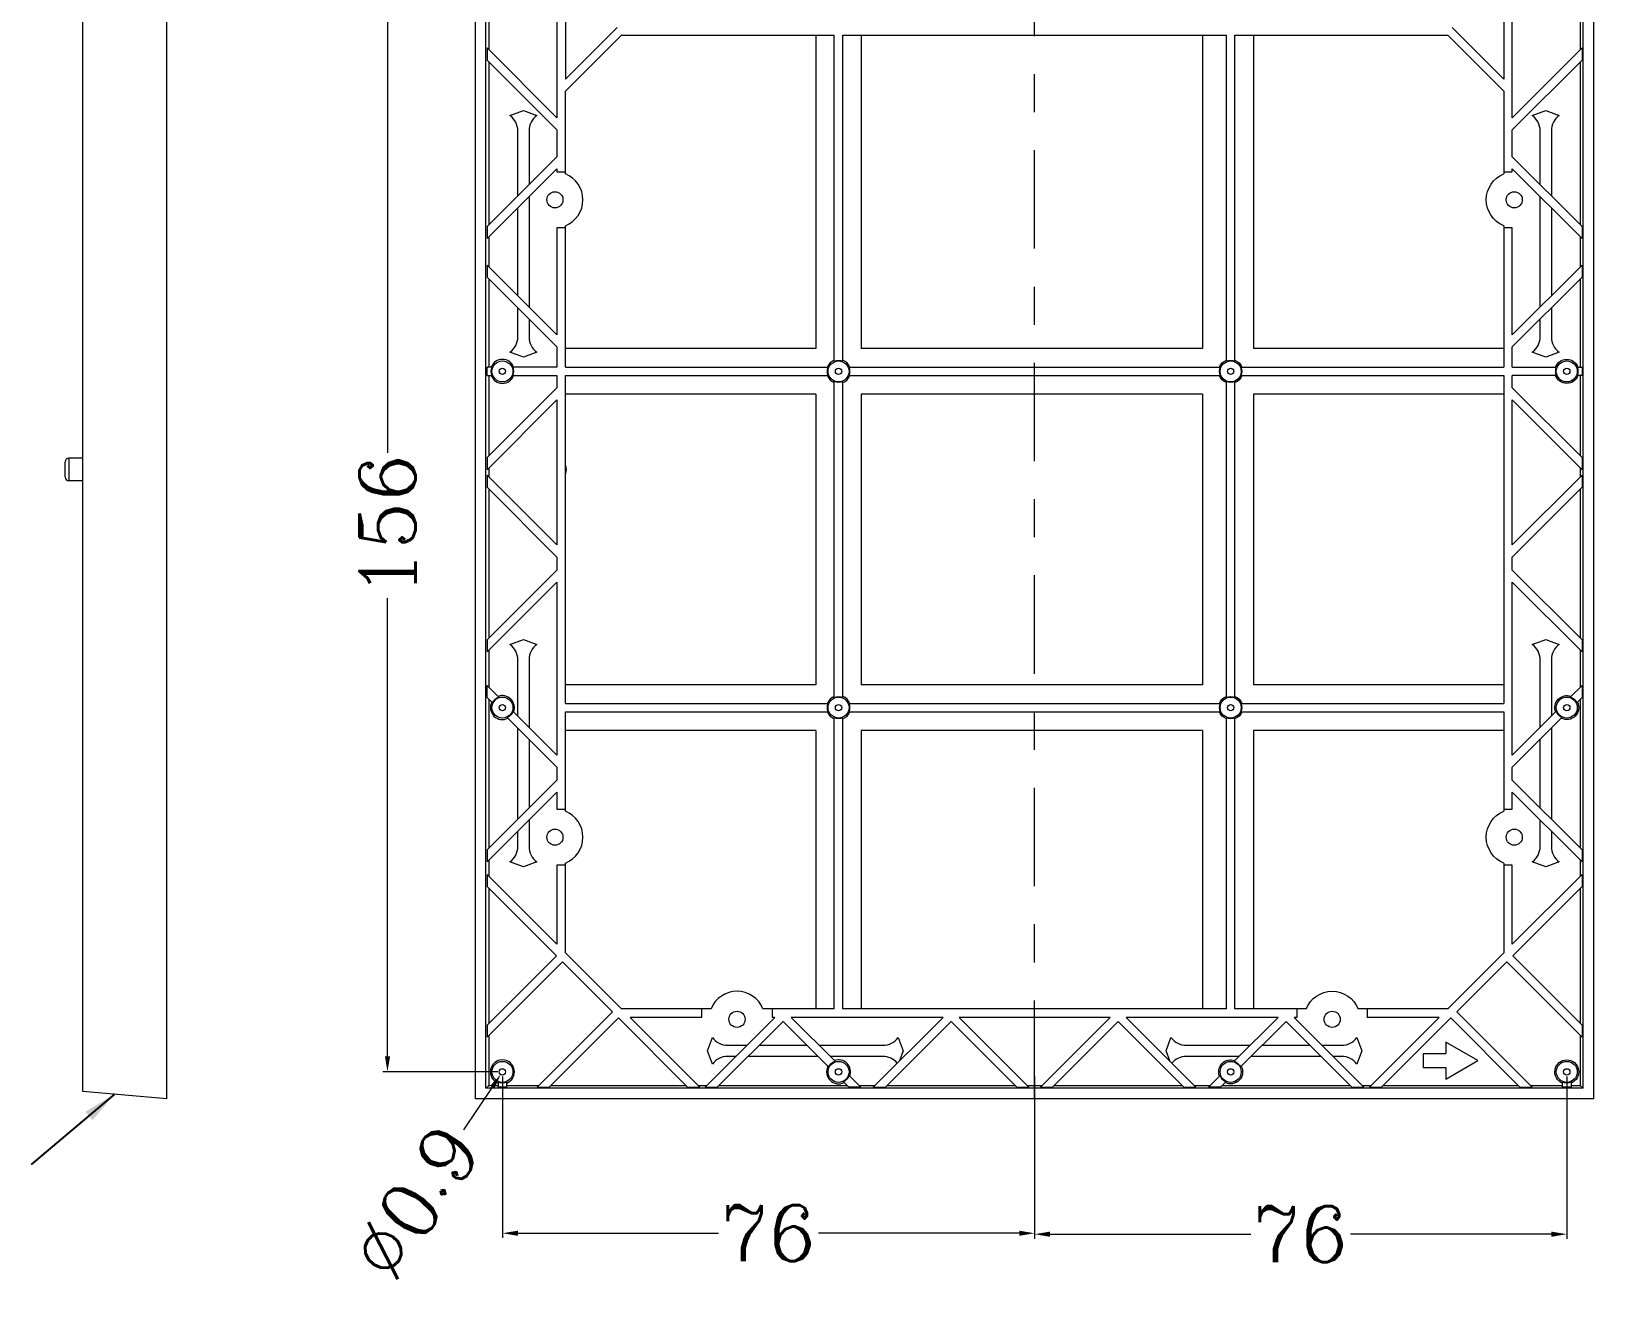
# Model space of a CAD drawing. Extents: x 4116 to 5931, y -3683 to -1260.
# Drawn here: x 4543.7 to 4766.9, y -1621.5 to -1441.7 of the extents above; entities that cross this region are included whole.
import ezdxf

# ---------------------------------------------------------------- set-up
doc = ezdxf.new("R2010")
doc.units = 0
doc.header["$MEASUREMENT"] = 0
doc.linetypes.add('CENTER', pattern=[47.5, 22, -8.5, 8.5, -8.5])
doc.layers.get('0').update_dxf_attribs({"true_color": 0xffffff})
doc.layers.get('Defpoints').update_dxf_attribs({"true_color": 0xffffff})
doc.layers.add('61', color=7, linetype='Continuous', true_color=0xffffff)
doc.layers.add('dim', color=7, linetype='Continuous', lineweight=9, true_color=0x33cc00)
doc.styles.add('ROMANC', font='romanc.shx', dxfattribs={"bigfont": 'gbcbig.shx'})
doc.dimstyles.new('6', dxfattribs={"dimtxt": 8, "dimasz": 2.2, "dimexe": 0.66, "dimexo": 0.66, "dimgap": 0.66, "dimtad": 0, "dimdsep": 46, "dimtxsty": 'ROMANC', "dimcen": 0, "dimclrd": 256, "dimclrt": 42, "dimazin": 2, "dimtfac": 1, "dimtdec": 4, "dimtofl": 0, "dimtmove": 0, "dimatfit": 3, "dimfxl": 1, "dimtolj": 1, "dimtzin": 0, "dimlwd": 5, "dimlwe": 5, "dimarcsym": 0})
doc.dimstyles.get("Standard").update_dxf_attribs({"dimtxt": 0.18, "dimasz": 0.18, "dimexe": 0.18, "dimexo": 0.0625, "dimgap": 0.09, "dimtad": 0, "dimtih": 1, "dimtoh": 1, "dimdec": 4, "dimzin": 0, "dimdsep": 46, "dimtxsty": 'Standard', "dimcen": 0.09, "dimadec": 0, "dimazin": 0, "dimtfac": 1, "dimtdec": 4, "dimtofl": 0, "dimtmove": 0, "dimatfit": 3, "dimfxl": 1, "dimtolj": 1, "dimtzin": 0, "dimarcsym": 0})

# ---------------------------------------------------------------- blocks, each defined once
blk = doc.blocks.new('*D39')
at = {"lineweight": 5}
blk.add_line((4609.55, -1592.45), (4605.48, -1598.54), dxfattribs=at)
blk.add_solid([(4609.85, -1592.65), (4609.24, -1592.24), (4610.77, -1590.62)])
at = {"layer": 'Defpoints', "color": 0}
for p in [(4610.77, -1590.62), (4611.27, -1589.87)]:
    blk.add_point(p, dxfattribs=at)
at = {"color": 42, "lineweight": 18, "insert": (4598.56, -1608.91), "char_height": 8, "attachment_point": 5, "rotation": 56.2729, "style": 'ROMANC'}
blk.add_mtext('\\A1;%%c0.9', dxfattribs=at)
blk = doc.blocks.new('*D45')
at = {"color": 131, "lineweight": 5}
for p, q in [((4611.02, -1590.9), (4611.02, -1613.94)), ((4687.02, -1590.9), (4687.02, -1613.94))]:
    blk.add_line(p, q, dxfattribs=at)
at = {"lineweight": 5}
for p, q in [((4613.22, -1613.28), (4641.88, -1613.28)), ((4684.82, -1613.28), (4656.15, -1613.28))]:
    blk.add_line(p, q, dxfattribs=at)
for points in [[(4613.22, -1612.92), (4613.22, -1613.65), (4611.02, -1613.28)], [(4684.82, -1613.65), (4684.82, -1612.92), (4687.02, -1613.28)]]:
    blk.add_solid(points)
at = {"layer": 'Defpoints', "color": 0}
for p in [(4611.02, -1590.24), (4687.02, -1590.24), (4687.02, -1613.28)]:
    blk.add_point(p, dxfattribs=at)
at = {"color": 42, "lineweight": 18, "insert": (4649.02, -1613.28), "char_height": 8, "attachment_point": 5, "style": 'ROMANC'}
blk.add_mtext('\\A1;76', dxfattribs=at)
blk = doc.blocks.new('*D46')
at = {"color": 131, "lineweight": 5}
for p, q in [((4687.02, -1590.9), (4687.02, -1614.08)), ((4763.02, -1590.9), (4763.02, -1614.08))]:
    blk.add_line(p, q, dxfattribs=at)
at = {"lineweight": 5}
for p, q in [((4689.22, -1613.42), (4717.88, -1613.42)), ((4760.82, -1613.42), (4732.15, -1613.42))]:
    blk.add_line(p, q, dxfattribs=at)
for points in [[(4689.22, -1613.05), (4689.22, -1613.79), (4687.02, -1613.42)], [(4760.82, -1613.79), (4760.82, -1613.05), (4763.02, -1613.42)]]:
    blk.add_solid(points)
at = {"layer": 'Defpoints', "color": 0}
for p in [(4687.02, -1590.24), (4763.02, -1590.24), (4763.02, -1613.42)]:
    blk.add_point(p, dxfattribs=at)
at = {"color": 42, "lineweight": 18, "insert": (4725.02, -1613.42), "char_height": 8, "attachment_point": 5, "style": 'ROMANC'}
blk.add_mtext('\\A1;76', dxfattribs=at)
blk = doc.blocks.new('*D47')
at = {"color": 131, "lineweight": 5}
for p, q in [((4612.62, -1434.24), (4593.94, -1434.24)), ((4610.36, -1590.24), (4593.94, -1590.24))]:
    blk.add_line(p, q, dxfattribs=at)
at = {"lineweight": 5}
for p, q in [((4594.6, -1436.44), (4594.6, -1501.87)), ((4594.6, -1588.04), (4594.6, -1522.62))]:
    blk.add_line(p, q, dxfattribs=at)
for points in [[(4594.97, -1436.44), (4594.24, -1436.44), (4594.6, -1434.24)], [(4594.24, -1588.04), (4594.97, -1588.04), (4594.6, -1590.24)]]:
    blk.add_solid(points)
at = {"layer": 'Defpoints', "color": 0}
for p in [(4613.28, -1434.24), (4594.6, -1590.24), (4611.02, -1590.24)]:
    blk.add_point(p, dxfattribs=at)
at = {"color": 42, "lineweight": 18, "insert": (4594.6, -1512.24), "char_height": 8, "attachment_point": 5, "rotation": 90, "style": 'ROMANC'}
blk.add_mtext('\\A1;156', dxfattribs=at)

msp = doc.modelspace()

# ---------------------------------------------------------------- linework, layer by layer
at = {"layer": '61', "color": 7, "linetype": 'Continuous', "lineweight": 13}
for p, q in [((4551.091, -1593.042), (4551.091, -1275.442)), ((4563.091, -1594.092), (4563.091, -1274.392)), ((4607.167, -1594.092), (4607.167, -1274.392)), ((4608.667, -1592.592), (4608.667, -1275.892)), ((4765.367, -1592.592), (4765.367, -1275.892)), ((4766.867, -1594.092), (4766.867, -1274.392)), ((4620.017, -1419.967), (4620.017, -1448.516)), ((4754.017, -1419.967), (4754.017, -1448.516)), ((4609.087, -1438.852), (4609.087, -1444.311)), ((4618.797, -1438.852), (4618.797, -1454.022)), ((4755.237, -1454.022), (4755.237, -1438.852)), ((4764.948, -1438.852), (4764.948, -1444.311)), ((4627.407, -1441.126), (4620.017, -1448.516)), ((4754.017, -1448.516), (4746.627, -1441.126)), ((4620.017, -1450.242), (4628.017, -1442.242)), ((4628.017, -1442.242), (4658.407, -1442.242)), ((4655.767, -1442.242), (4655.767, -1486.992)), ((4658.407, -1488.776), (4658.407, -1442.242)), ((4659.627, -1442.242), (4714.407, -1442.242)), ((4659.627, -1488.776), (4659.627, -1442.242)), ((4662.267, -1442.242), (4662.267, -1486.992)), ((4711.017, -1442.242), (4711.017, -1486.992)), ((4714.407, -1488.776), (4714.407, -1442.242)), ((4715.627, -1442.242), (4746.017, -1442.242)), ((4715.627, -1488.776), (4715.627, -1442.242)), ((4718.267, -1442.242), (4718.267, -1486.992)), ((4746.017, -1442.242), (4754.017, -1450.242)), ((4618.797, -1454.022), (4608.842, -1444.067)), ((4608.842, -1444.067), (4608.842, -1445.792)), ((4608.842, -1445.792), (4618.797, -1455.747)), ((4755.237, -1454.022), (4765.193, -1444.067)), ((4765.193, -1445.792), (4755.237, -1455.747)), ((4765.193, -1444.067), (4765.193, -1445.792)), ((4609.087, -1446.037), (4609.087, -1469.31)), ((4764.948, -1446.037), (4764.948, -1469.31)), ((4620.017, -1461.742), (4620.017, -1450.242)), ((4754.017, -1450.242), (4754.017, -1461.742)), ((4612.094, -1453.719), (4614.017, -1453.019)), ((4614.017, -1453.019), (4615.94, -1453.719)), ((4758.094, -1453.719), (4760.017, -1453.019)), ((4760.017, -1453.019), (4761.94, -1453.719)), ((4613.217, -1465.179), (4613.217, -1455.91)), ((4614.817, -1455.91), (4614.817, -1463.579)), ((4618.797, -1455.747), (4618.797, -1459.599)), ((4755.237, -1459.599), (4755.237, -1455.747)), ((4759.217, -1463.579), (4759.217, -1455.91)), ((4760.817, -1455.91), (4760.817, -1465.179)), ((4618.797, -1459.599), (4608.842, -1469.554)), ((4608.842, -1471.28), (4618.797, -1461.324)), ((4618.797, -1461.324), (4618.797, -1461.742)), ((4755.237, -1459.599), (4765.193, -1469.554)), ((4755.237, -1461.742), (4755.237, -1461.324)), ((4765.193, -1471.28), (4755.237, -1461.324)), ((4618.797, -1461.742), (4620.017, -1461.742)), ((4620.017, -1462.034), (4620.017, -1461.742)), ((4754.017, -1461.742), (4754.017, -1462.034)), ((4754.017, -1461.742), (4755.237, -1461.742)), ((4614.817, -1465.304), (4614.817, -1481.042)), ((4759.217, -1481.042), (4759.217, -1465.304)), ((4613.217, -1479.442), (4613.217, -1466.904)), ((4760.817, -1466.904), (4760.817, -1479.442)), ((4608.842, -1469.554), (4608.842, -1471.28)), ((4618.797, -1469.742), (4618.797, -1485.022)), ((4620.017, -1469.742), (4618.797, -1469.742)), ((4620.017, -1469.742), (4620.017, -1469.45)), ((4620.017, -1489.632), (4620.017, -1469.742)), ((4754.017, -1469.45), (4754.017, -1469.742)), ((4754.017, -1469.742), (4754.017, -1489.632)), ((4755.237, -1469.742), (4754.017, -1469.742)), ((4755.237, -1485.022), (4755.237, -1469.742)), ((4765.193, -1469.554), (4765.193, -1471.28)), ((4609.087, -1471.035), (4609.087, -1475.311)), ((4764.948, -1471.035), (4764.948, -1475.311)), ((4608.842, -1475.067), (4608.842, -1476.792)), ((4618.797, -1485.022), (4608.842, -1475.067)), ((4608.842, -1476.792), (4618.797, -1486.747)), ((4609.087, -1477.037), (4609.087, -1489.632)), ((4755.237, -1485.022), (4765.193, -1475.067)), ((4765.193, -1476.792), (4755.237, -1486.747)), ((4764.948, -1477.037), (4764.948, -1489.632)), ((4765.193, -1475.067), (4765.193, -1476.792)), ((4613.217, -1485.323), (4613.217, -1481.167)), ((4760.817, -1481.167), (4760.817, -1485.323)), ((4614.817, -1482.767), (4614.817, -1485.323)), ((4759.217, -1485.323), (4759.217, -1482.767)), ((4614.017, -1488.215), (4612.094, -1487.515)), ((4615.94, -1487.515), (4614.017, -1488.215)), ((4618.797, -1486.747), (4618.797, -1489.632)), ((4655.767, -1486.992), (4620.017, -1486.992)), ((4711.017, -1486.992), (4662.267, -1486.992)), ((4754.017, -1486.992), (4718.267, -1486.992)), ((4755.237, -1489.632), (4755.237, -1486.747)), ((4760.017, -1488.215), (4758.094, -1487.515)), ((4761.94, -1487.515), (4760.017, -1488.215)), ((4608.842, -1490.852), (4608.842, -1489.632)), ((4609.552, -1489.632), (4608.842, -1489.632)), ((4618.797, -1489.632), (4612.483, -1489.632)), ((4620.017, -1489.632), (4657.552, -1489.632)), ((4660.483, -1489.632), (4713.552, -1489.632)), ((4716.483, -1489.632), (4754.017, -1489.632)), ((4755.237, -1489.632), (4761.552, -1489.632)), ((4764.483, -1489.632), (4765.193, -1489.632)), ((4765.193, -1489.632), (4765.193, -1490.852)), ((4608.842, -1490.852), (4609.552, -1490.852)), ((4618.797, -1492.599), (4608.842, -1502.554)), ((4609.087, -1490.852), (4609.087, -1502.31)), ((4612.483, -1490.852), (4618.797, -1490.852)), ((4618.797, -1490.852), (4618.797, -1492.599)), ((4620.017, -1490.852), (4657.552, -1490.852)), ((4620.017, -1537.632), (4620.017, -1490.852)), ((4658.407, -1536.776), (4658.407, -1491.707)), ((4659.627, -1536.776), (4659.627, -1491.707)), ((4660.483, -1490.852), (4713.552, -1490.852)), ((4714.407, -1536.776), (4714.407, -1491.707)), ((4715.627, -1536.776), (4715.627, -1491.707)), ((4716.483, -1490.852), (4754.017, -1490.852)), ((4754.017, -1490.852), (4754.017, -1537.632)), ((4755.237, -1492.599), (4755.237, -1490.852)), ((4761.552, -1490.852), (4755.237, -1490.852)), ((4755.237, -1492.599), (4765.193, -1502.554)), ((4765.193, -1490.852), (4764.483, -1490.852)), ((4764.948, -1490.852), (4764.948, -1502.31)), ((4608.842, -1504.28), (4618.797, -1494.324)), ((4618.797, -1494.324), (4618.797, -1515.022)), ((4655.767, -1493.492), (4620.017, -1493.492)), ((4655.767, -1493.492), (4655.767, -1534.992)), ((4711.017, -1493.492), (4662.267, -1493.492)), ((4662.267, -1493.492), (4662.267, -1534.992)), ((4711.017, -1493.492), (4711.017, -1534.992)), ((4718.267, -1493.492), (4718.267, -1534.992)), ((4754.017, -1493.492), (4718.267, -1493.492)), ((4755.237, -1515.022), (4755.237, -1494.324)), ((4765.193, -1504.28), (4755.237, -1494.324)), ((4548.591, -1504.242), (4548.591, -1503.142)), ((4551.091, -1502.642), (4549.091, -1502.642)), ((4549.091, -1502.642), (4549.091, -1505.842)), ((4608.842, -1502.554), (4608.842, -1504.28)), ((4765.193, -1502.554), (4765.193, -1504.28)), ((4548.591, -1505.342), (4548.591, -1504.242)), ((4549.091, -1505.842), (4551.091, -1505.842)), ((4608.842, -1505.067), (4608.842, -1506.792)), ((4618.797, -1515.022), (4608.842, -1505.067)), ((4609.087, -1504.035), (4609.087, -1505.311)), ((4755.237, -1515.022), (4765.193, -1505.067)), ((4764.948, -1504.035), (4764.948, -1505.311)), ((4765.193, -1505.067), (4765.193, -1506.792)), ((4608.842, -1506.792), (4618.797, -1516.747)), ((4609.087, -1507.037), (4609.087, -1528.31)), ((4765.193, -1506.792), (4755.237, -1516.747)), ((4764.948, -1507.037), (4764.948, -1528.31)), ((4618.797, -1516.747), (4618.797, -1518.599)), ((4755.237, -1518.599), (4755.237, -1516.747)), ((4618.797, -1518.599), (4608.842, -1528.554)), ((4755.237, -1518.599), (4765.193, -1528.554)), ((4608.842, -1530.28), (4618.797, -1520.324)), ((4618.797, -1520.324), (4618.797, -1545.022)), ((4765.193, -1530.28), (4755.237, -1520.324)), ((4755.237, -1545.022), (4755.237, -1520.324)), ((4608.842, -1528.554), (4608.842, -1530.28)), ((4609.087, -1530.035), (4609.087, -1535.311)), ((4612.094, -1529.219), (4614.017, -1528.519)), ((4614.017, -1528.519), (4615.94, -1529.219)), ((4758.094, -1529.219), (4760.017, -1528.519)), ((4760.017, -1528.519), (4761.94, -1529.219)), ((4764.948, -1530.035), (4764.948, -1535.311)), ((4765.193, -1528.554), (4765.193, -1530.28)), ((4613.217, -1539.442), (4613.217, -1531.41)), ((4614.817, -1531.41), (4614.817, -1541.042)), ((4759.217, -1541.042), (4759.217, -1531.41)), ((4760.817, -1531.41), (4760.817, -1539.442)), ((4608.842, -1536.792), (4608.842, -1535.067)), ((4610.513, -1536.737), (4608.842, -1535.067)), ((4655.767, -1534.992), (4620.017, -1534.992)), ((4711.017, -1534.992), (4662.267, -1534.992)), ((4754.017, -1534.992), (4718.267, -1534.992)), ((4763.522, -1536.737), (4765.193, -1535.067)), ((4765.193, -1535.067), (4765.193, -1536.792)), ((4608.842, -1536.792), (4609.593, -1537.542)), ((4609.087, -1537.037), (4609.087, -1558.31)), ((4765.193, -1536.792), (4764.442, -1537.542)), ((4764.948, -1537.037), (4764.948, -1558.31)), ((4618.797, -1545.022), (4612.522, -1538.747)), ((4620.017, -1537.632), (4657.552, -1537.632)), ((4620.017, -1552.742), (4620.017, -1538.852)), ((4620.017, -1538.852), (4657.552, -1538.852)), ((4660.483, -1537.632), (4713.552, -1537.632)), ((4660.483, -1538.852), (4713.552, -1538.852)), ((4716.483, -1537.632), (4754.017, -1537.632)), ((4716.483, -1538.852), (4754.017, -1538.852)), ((4754.017, -1538.852), (4754.017, -1552.742)), ((4755.237, -1545.022), (4761.513, -1538.747)), ((4611.717, -1539.667), (4618.797, -1546.747)), ((4613.217, -1554.179), (4613.217, -1541.167)), ((4655.767, -1541.492), (4620.017, -1541.492)), ((4655.767, -1541.492), (4655.767, -1581.242)), ((4658.407, -1581.242), (4658.407, -1539.707)), ((4659.627, -1581.242), (4659.627, -1539.707)), ((4662.267, -1541.492), (4662.267, -1581.242)), ((4711.017, -1541.492), (4662.267, -1541.492)), ((4711.017, -1541.492), (4711.017, -1581.242)), ((4714.407, -1581.242), (4714.407, -1539.707)), ((4715.627, -1581.242), (4715.627, -1539.707)), ((4718.267, -1541.492), (4718.267, -1581.242)), ((4754.017, -1541.492), (4718.267, -1541.492)), ((4762.318, -1539.667), (4755.237, -1546.747)), ((4760.817, -1541.167), (4760.817, -1554.179)), ((4614.817, -1542.767), (4614.817, -1552.579)), ((4759.217, -1552.579), (4759.217, -1542.767)), ((4618.797, -1546.747), (4618.797, -1548.599)), ((4755.237, -1548.599), (4755.237, -1546.747)), ((4618.797, -1548.599), (4608.842, -1558.554)), ((4608.842, -1560.28), (4618.797, -1550.324)), ((4618.797, -1550.324), (4618.797, -1552.742)), ((4755.237, -1548.599), (4765.193, -1558.554)), ((4755.237, -1552.742), (4755.237, -1550.324)), ((4765.193, -1560.28), (4755.237, -1550.324)), ((4618.797, -1552.742), (4620.017, -1552.742)), ((4620.017, -1553.034), (4620.017, -1552.742)), ((4754.017, -1552.742), (4755.237, -1552.742)), ((4754.017, -1552.742), (4754.017, -1553.034)), ((4614.817, -1554.304), (4614.817, -1558.073)), ((4759.217, -1558.073), (4759.217, -1554.304)), ((4613.217, -1558.073), (4613.217, -1555.904)), ((4760.817, -1555.904), (4760.817, -1558.073)), ((4608.842, -1558.554), (4608.842, -1560.28)), ((4765.193, -1558.554), (4765.193, -1560.28)), ((4609.087, -1560.035), (4609.087, -1562.311)), ((4614.017, -1560.965), (4612.094, -1560.265)), ((4615.94, -1560.265), (4614.017, -1560.965)), ((4620.017, -1560.742), (4618.797, -1560.742)), ((4618.797, -1560.742), (4618.797, -1572.022)), ((4620.017, -1560.742), (4620.017, -1560.45)), ((4620.017, -1573.242), (4620.017, -1560.742)), ((4754.017, -1560.45), (4754.017, -1560.742)), ((4755.237, -1560.742), (4754.017, -1560.742)), ((4754.017, -1560.742), (4754.017, -1573.242)), ((4755.237, -1572.022), (4755.237, -1560.742)), ((4760.017, -1560.965), (4758.094, -1560.265)), ((4761.94, -1560.265), (4760.017, -1560.965)), ((4764.948, -1560.035), (4764.948, -1562.311)), ((4608.842, -1562.067), (4608.842, -1563.792)), ((4618.797, -1572.022), (4608.842, -1562.067)), ((4608.842, -1563.792), (4618.723, -1573.673)), ((4609.087, -1564.037), (4609.087, -1583.31)), ((4755.237, -1572.022), (4765.193, -1562.067)), ((4765.193, -1563.792), (4755.311, -1573.673)), ((4764.948, -1564.037), (4764.948, -1583.31)), ((4765.193, -1562.067), (4765.193, -1563.792)), ((4618.723, -1573.673), (4608.842, -1583.554)), ((4608.842, -1585.28), (4619.586, -1574.536)), ((4619.586, -1574.536), (4626.723, -1581.673)), ((4628.017, -1581.242), (4620.017, -1573.242)), ((4754.017, -1573.242), (4746.017, -1581.242)), ((4747.311, -1581.673), (4754.449, -1574.536)), ((4765.193, -1585.28), (4754.449, -1574.536)), ((4755.311, -1573.673), (4765.193, -1583.554)), ((4615.98, -1592.417), (4626.723, -1581.673)), ((4639.517, -1581.242), (4628.017, -1581.242)), ((4640.809, -1581.242), (4639.517, -1581.242)), ((4639.517, -1582.462), (4639.517, -1581.242)), ((4649.517, -1581.242), (4648.225, -1581.242)), ((4649.517, -1581.242), (4649.517, -1582.462)), ((4658.407, -1581.242), (4649.517, -1581.242)), ((4714.407, -1581.242), (4659.627, -1581.242)), ((4724.517, -1581.242), (4715.627, -1581.242)), ((4725.809, -1581.242), (4724.517, -1581.242)), ((4724.517, -1582.462), (4724.517, -1581.242)), ((4734.517, -1581.242), (4733.225, -1581.242)), ((4746.017, -1581.242), (4734.517, -1581.242)), ((4734.517, -1581.242), (4734.517, -1582.462)), ((4758.055, -1592.417), (4747.311, -1581.673)), ((4608.842, -1583.554), (4608.842, -1585.28)), ((4627.586, -1582.536), (4617.705, -1592.417)), ((4627.586, -1582.536), (4637.467, -1592.417)), ((4639.193, -1592.417), (4629.237, -1582.462)), ((4639.517, -1582.462), (4629.237, -1582.462)), ((4649.935, -1582.462), (4639.98, -1592.417)), ((4641.705, -1592.417), (4651.086, -1583.036)), ((4649.935, -1582.462), (4649.517, -1582.462)), ((4651.086, -1583.036), (4657.593, -1589.542)), ((4658.513, -1588.737), (4652.237, -1582.462)), ((4673.935, -1582.462), (4652.237, -1582.462)), ((4673.935, -1582.462), (4663.98, -1592.417)), ((4665.705, -1592.417), (4675.086, -1583.036)), ((4675.086, -1583.036), (4684.467, -1592.417)), ((4697.797, -1582.462), (4676.237, -1582.462)), ((4686.193, -1592.417), (4676.237, -1582.462)), ((4687.842, -1592.417), (4697.797, -1582.462)), ((4698.949, -1583.036), (4689.568, -1592.417)), ((4708.33, -1592.417), (4698.949, -1583.036)), ((4700.1, -1582.462), (4710.055, -1592.417)), ((4721.797, -1582.462), (4700.1, -1582.462)), ((4715.522, -1588.737), (4721.797, -1582.462)), ((4722.949, -1583.036), (4716.442, -1589.542)), ((4732.33, -1592.417), (4722.949, -1583.036)), ((4724.517, -1582.462), (4724.1, -1582.462)), ((4724.1, -1582.462), (4734.055, -1592.417)), ((4744.797, -1582.462), (4734.517, -1582.462)), ((4734.842, -1592.417), (4744.797, -1582.462)), ((4746.449, -1582.536), (4736.568, -1592.417)), ((4746.449, -1582.536), (4756.33, -1592.417)), ((4765.193, -1583.554), (4765.193, -1585.28)), ((4609.087, -1585.035), (4609.087, -1592.172)), ((4640.294, -1587.242), (4640.994, -1585.319)), ((4643.186, -1586.442), (4645.955, -1586.442)), ((4647.68, -1586.442), (4654.492, -1586.442)), ((4656.217, -1586.442), (4665.349, -1586.442)), ((4667.54, -1585.319), (4668.24, -1587.242)), ((4705.794, -1587.242), (4706.494, -1585.319)), ((4708.686, -1586.442), (4717.817, -1586.442)), ((4719.543, -1586.442), (4726.355, -1586.442)), ((4728.08, -1586.442), (4730.849, -1586.442)), ((4733.04, -1585.319), (4733.74, -1587.242)), ((4750.315, -1588.642), (4745.767, -1586.016)), ((4745.767, -1586.016), (4745.767, -1587.642)), ((4764.948, -1585.035), (4764.948, -1592.172)), ((4640.994, -1589.165), (4640.294, -1587.242)), ((4644.355, -1588.042), (4643.186, -1588.042)), ((4656.092, -1588.042), (4646.08, -1588.042)), ((4665.349, -1588.042), (4657.817, -1588.042)), ((4668.24, -1587.242), (4667.717, -1588.679)), ((4706.318, -1588.679), (4705.794, -1587.242)), ((4716.217, -1588.042), (4708.686, -1588.042)), ((4727.955, -1588.042), (4717.943, -1588.042)), ((4730.849, -1588.042), (4729.68, -1588.042)), ((4733.74, -1587.242), (4733.04, -1589.165)), ((4742.517, -1587.642), (4742.517, -1589.642)), ((4742.517, -1587.642), (4745.767, -1587.642)), ((4745.767, -1591.268), (4750.315, -1588.642)), ((4662.193, -1592.417), (4660.522, -1590.747)), ((4711.842, -1592.417), (4713.513, -1590.747)), ((4742.517, -1589.642), (4745.767, -1589.642)), ((4745.767, -1589.642), (4745.767, -1591.268)), ((4563.091, -1594.092), (4551.091, -1593.042)), ((4608.667, -1592.592), (4609.087, -1592.172)), ((4765.367, -1592.592), (4608.667, -1592.592)), ((4609.087, -1592.172), (4610.407, -1592.172)), ((4610.407, -1591.707), (4610.407, -1592.417)), ((4611.627, -1592.417), (4610.407, -1592.417)), ((4611.627, -1592.417), (4611.627, -1591.707)), ((4611.627, -1592.172), (4616.224, -1592.172)), ((4615.98, -1592.417), (4617.705, -1592.417)), ((4617.95, -1592.172), (4637.222, -1592.172)), ((4637.467, -1592.417), (4639.193, -1592.417)), ((4638.948, -1592.172), (4640.224, -1592.172)), ((4639.98, -1592.417), (4641.705, -1592.417)), ((4641.95, -1592.172), (4660.222, -1592.172)), ((4659.717, -1591.667), (4660.467, -1592.417)), ((4662.193, -1592.417), (4660.467, -1592.417)), ((4661.948, -1592.172), (4664.224, -1592.172)), ((4663.98, -1592.417), (4665.705, -1592.417)), ((4665.95, -1592.172), (4684.222, -1592.172)), ((4684.467, -1592.417), (4686.193, -1592.417)), ((4685.948, -1592.172), (4688.087, -1592.172)), ((4687.842, -1592.417), (4689.568, -1592.417)), ((4689.812, -1592.172), (4708.085, -1592.172)), ((4708.33, -1592.417), (4710.055, -1592.417)), ((4709.811, -1592.172), (4712.087, -1592.172)), ((4713.568, -1592.417), (4711.842, -1592.417)), ((4714.318, -1591.667), (4713.568, -1592.417)), ((4713.812, -1592.172), (4732.085, -1592.172)), ((4732.33, -1592.417), (4734.055, -1592.417)), ((4733.811, -1592.172), (4735.087, -1592.172)), ((4734.842, -1592.417), (4736.568, -1592.417)), ((4736.812, -1592.172), (4756.085, -1592.172)), ((4756.33, -1592.417), (4758.055, -1592.417)), ((4757.811, -1592.172), (4762.407, -1592.172)), ((4762.407, -1592.417), (4762.407, -1591.707)), ((4763.627, -1592.417), (4762.407, -1592.417)), ((4763.627, -1591.707), (4763.627, -1592.417)), ((4763.627, -1592.172), (4764.948, -1592.172)), ((4765.367, -1592.592), (4764.948, -1592.172)), ((4766.867, -1594.092), (4607.167, -1594.092))]:
    msp.add_line(p, q, dxfattribs=at)
at = {"layer": '61', "color": 1, "linetype": 'CENTER', "lineweight": 18, "ltscale": 0.6388}
msp.add_line((4687.017, -1594.092), (4687.017, -1274.392), dxfattribs=at)
at = {"layer": '61', "color": 7, "linetype": 'Continuous', "lineweight": 13}
for centre, radius in [((4618.517, -1465.742), 1.15), ((4755.517, -1465.742), 1.15), ((4611.017, -1490.242), 1.5), ((4659.017, -1490.242), 1.5), ((4715.017, -1490.242), 1.5), ((4763.017, -1490.242), 1.5), ((4611.017, -1538.242), 1.5), ((4659.017, -1538.242), 1.5), ((4715.017, -1538.242), 1.5), ((4763.017, -1538.242), 1.5), ((4618.517, -1556.742), 1.15), ((4755.517, -1556.742), 1.15), ((4644.517, -1582.742), 1.15), ((4729.517, -1582.742), 1.15), ((4611.017, -1590.242), 1.5), ((4659.017, -1590.242), 1.5), ((4715.017, -1590.242), 1.5), ((4763.017, -1590.242), 1.5)]:
    msp.add_circle(centre, radius, dxfattribs=at)
at = {"layer": '61', "color": 5, "linetype": 'Continuous', "lineweight": 13}
for centre in [(4611.017, -1490.242), (4659.017, -1490.242), (4715.017, -1490.242), (4763.017, -1490.242), (4611.017, -1538.242), (4659.017, -1538.242), (4715.017, -1538.242), (4763.017, -1538.242), (4611.017, -1590.242), (4659.017, -1590.242), (4715.017, -1590.242), (4763.017, -1590.242)]:
    msp.add_circle(centre, 0.45, dxfattribs=at)
at = {"layer": '61', "color": 7, "linetype": 'Continuous', "lineweight": 13}
for centre, radius, start, end in [((4610.517, -1455.91), 2.7, 0, 54.26096), ((4617.517, -1455.91), 2.7, 125.73904, 180), ((4756.517, -1455.91), 2.7, 0, 54.26096), ((4763.517, -1455.91), 2.7, 125.73904, 180), ((4618.517, -1465.742), 4, 292.02431, 67.97569), ((4610.517, -1485.323), 2.7, 305.73904, 0), ((4617.517, -1485.323), 2.7, 180, 234.26096), ((4756.517, -1485.323), 2.7, 305.73904, 0), ((4763.517, -1485.323), 2.7, 180, 234.26096), ((4611.017, -1490.242), 1.71, 20.9053, 159.0947), ((4659.017, -1490.242), 1.71, 110.9053, 159.0947), ((4659.017, -1490.242), 1.71, 20.9053, 69.0947), ((4611.017, -1490.242), 1.71, 200.9053, 339.0947), ((4659.017, -1490.242), 1.71, 200.9053, 249.0947), ((4659.017, -1490.242), 1.71, 290.9053, 339.0947), ((4549.091, -1503.142), 0.5, 90, 180), ((4549.091, -1505.342), 0.5, 180, 270), ((4610.517, -1531.41), 2.7, 0, 54.26096), ((4617.517, -1531.41), 2.7, 125.73904, 180), ((4756.517, -1531.41), 2.7, 0, 54.26096), ((4763.517, -1531.41), 2.7, 125.73904, 180), ((4611.017, -1538.242), 1.71, 339.43293, 110.56707), ((4659.017, -1538.242), 1.71, 110.9053, 159.0947), ((4659.017, -1538.242), 1.71, 20.9053, 69.0947), ((4611.017, -1538.242), 1.71, 152.45886, 297.54114), ((4659.017, -1538.242), 1.71, 200.9053, 249.0947), ((4659.017, -1538.242), 1.71, 290.9053, 339.0947), ((4618.517, -1556.742), 4, 292.02431, 67.97569), ((4610.517, -1558.073), 2.7, 305.73904, 0), ((4617.517, -1558.073), 2.7, 180, 234.26096), ((4756.517, -1558.073), 2.7, 305.73904, 0), ((4763.517, -1558.073), 2.7, 180, 234.26096), ((4644.517, -1582.742), 4, 22.02431, 157.97569), ((4643.186, -1583.742), 2.7, 215.73904, 270), ((4665.349, -1583.742), 2.7, 270, 324.26096), ((4708.686, -1583.742), 2.7, 215.73904, 270), ((4730.849, -1583.742), 2.7, 270, 324.26096), ((4611.017, -1590.242), 1.71, 290.9053, 249.0947), ((4643.186, -1590.742), 2.7, 90, 144.26096), ((4659.017, -1590.242), 1.71, 339.43293, 110.56707), ((4665.349, -1590.742), 2.7, 40.40663, 90), ((4708.686, -1590.742), 2.7, 90, 139.59337), ((4730.849, -1590.742), 2.7, 35.73904, 90), ((4659.017, -1590.242), 1.71, 152.45886, 297.54114)]:
    msp.add_arc(centre, radius, start, end, dxfattribs=at)
at = {"layer": '61', "color": 7, "linetype": 'Continuous', "lineweight": 13, "extrusion": (0, 0, -1)}
for centre, radius, start, end in [((-4755.517, -1465.742), 4, 292.02431, 67.97569), ((-4611.017, -1490.242), 1.587, 337.39971, 22.60029), ((-4611.017, -1490.242), 1.587, 157.39971, 202.60029), ((-4659.017, -1490.242), 1.587, 337.39971, 22.60029), ((-4659.017, -1490.242), 1.587, 67.39971, 112.60029), ((-4659.017, -1490.242), 1.587, 157.39971, 202.60029), ((-4715.017, -1490.242), 1.587, 337.39971, 22.60029), ((-4715.017, -1490.242), 1.71, 20.9053, 69.0947), ((-4715.017, -1490.242), 1.587, 67.39971, 112.60029), ((-4715.017, -1490.242), 1.71, 110.9053, 159.0947), ((-4715.017, -1490.242), 1.587, 157.39971, 202.60029), ((-4763.017, -1490.242), 1.587, 337.39971, 22.60029), ((-4763.017, -1490.242), 1.71, 20.9053, 159.0947), ((-4763.017, -1490.242), 1.587, 157.39971, 202.60029), ((-4659.017, -1490.242), 1.587, 247.39971, 292.60029), ((-4715.017, -1490.242), 1.71, 290.9053, 339.0947), ((-4715.017, -1490.242), 1.587, 247.39971, 292.60029), ((-4715.017, -1490.242), 1.71, 200.9053, 249.0947), ((-4763.017, -1490.242), 1.71, 200.9053, 339.0947), ((-4618.517, -1504.242), 1.6, 159.63587, 200.36413), ((-4611.017, -1538.242), 1.587, 26.14812, 71.45387), ((-4659.017, -1538.242), 1.587, 67.39971, 112.60029), ((-4715.017, -1538.242), 1.71, 20.9053, 69.0947), ((-4715.017, -1538.242), 1.587, 67.39971, 112.60029), ((-4715.017, -1538.242), 1.71, 110.9053, 159.0947), ((-4763.017, -1538.242), 1.71, 339.43293, 110.56707), ((-4763.017, -1538.242), 1.587, 108.54613, 153.85188), ((-4611.017, -1538.242), 1.587, 198.54613, 243.85188), ((-4659.017, -1538.242), 1.587, 337.39971, 22.60029), ((-4659.017, -1538.242), 1.587, 157.39971, 202.60029), ((-4715.017, -1538.242), 1.587, 337.39971, 22.60029), ((-4715.017, -1538.242), 1.71, 290.9053, 339.0947), ((-4715.017, -1538.242), 1.71, 200.9053, 249.0947), ((-4715.017, -1538.242), 1.587, 157.39971, 202.60029), ((-4763.017, -1538.242), 1.587, 296.14812, 341.45387), ((-4763.017, -1538.242), 1.71, 152.45886, 297.54114), ((-4659.017, -1538.242), 1.587, 247.39971, 292.60029), ((-4715.017, -1538.242), 1.587, 247.39971, 292.60029), ((-4755.517, -1556.742), 4, 292.02431, 67.97569), ((-4729.517, -1582.742), 4, 22.02431, 157.97569), ((-4659.017, -1590.242), 1.587, 26.14812, 71.45387), ((-4715.017, -1590.242), 1.71, 339.43293, 110.56707), ((-4715.017, -1590.242), 1.587, 108.54613, 153.85188), ((-4763.017, -1590.242), 1.71, 290.9053, 249.0947), ((-4659.017, -1590.242), 1.587, 198.54613, 243.85188), ((-4715.017, -1590.242), 1.587, 296.14812, 341.45387), ((-4715.017, -1590.242), 1.71, 152.45886, 297.54114), ((-4611.017, -1590.242), 1.587, 247.39971, 292.60029), ((-4763.017, -1590.242), 1.587, 247.39971, 292.60029)]:
    msp.add_arc(centre, radius, start, end, dxfattribs=at)

# ---------------------------------------------------------------- dimensions: what is measured, and where the dimension line sits
at = {"lineweight": 18}
dim = msp.add_linear_dim(base=(4594.602, -1590.242), p1=(4613.279, -1434.242), p2=(4611.017, -1590.242), angle=90, dimstyle='6', override={"dimscale": 1, "dimtxt": 8, "dimasz": 2.2, "dimexe": 0.66, "dimexo": 0.66, "dimgap": 0.66, "dimtad": 0, "dimjust": 0, "dimtih": 0, "dimtoh": 0, "dimdec": 2, "dimlfac": 1, "dimpost": '', "dimtxsty": 'ROMANC', "dimdle": 0, "dimse1": 0, "dimse2": 0, "dimsd1": 0, "dimsd2": 0, "dimclrd": 256, "dimclre": 131, "dimclrt": 42, "dimadec": 2, "dimfxlon": 0}, dxfattribs=at)
dim.commit()
dim.dimension.update_dxf_attribs({"geometry": '*D47', "text_midpoint": (4594.602, -1512.242)})
dim = msp.add_diameter_dim_2p(p1=(4611.267, -1589.868), p2=(4610.768, -1590.616), dimstyle='6', override={"dimscale": 1, "dimtxt": 8, "dimasz": 2.2, "dimexe": 0.66, "dimexo": 0.66, "dimgap": 0.66, "dimtad": 0, "dimjust": 0, "dimtih": 0, "dimtoh": 0, "dimdec": 2, "dimlfac": 1, "dimpost": '', "dimtxsty": 'ROMANC', "dimdle": 0, "dimse1": 0, "dimse2": 0, "dimsd1": 0, "dimsd2": 0, "dimclrd": 256, "dimclre": 131, "dimclrt": 42, "dimadec": 2, "dimfxlon": 0}, dxfattribs=at)
dim.commit()
dim.dimension.update_dxf_attribs({"geometry": '*D39', "text_midpoint": (4598.555, -1608.909), "dimtype": 163})
for base, p1, p2, picture, middle in [((4687.017, -1613.283), (4611.017, -1590.242), (4687.017, -1590.242), '*D45', (4649.017, -1613.283)), ((4763.017, -1613.421), (4687.017, -1590.242), (4763.017, -1590.242), '*D46', (4725.017, -1613.421))]:
    dim = msp.add_linear_dim(base=base, p1=p1, p2=p2, dimstyle='6', override={"dimscale": 1, "dimtxt": 8, "dimasz": 2.2, "dimexe": 0.66, "dimexo": 0.66, "dimgap": 0.66, "dimtad": 0, "dimjust": 0, "dimtih": 0, "dimtoh": 0, "dimdec": 2, "dimlfac": 1, "dimpost": '', "dimtxsty": 'ROMANC', "dimdle": 0, "dimse1": 0, "dimse2": 0, "dimsd1": 0, "dimsd2": 0, "dimclrd": 256, "dimclre": 131, "dimclrt": 42, "dimadec": 2, "dimfxlon": 0}, dxfattribs=at)
    dim.commit()
    dim.dimension.update_dxf_attribs({"geometry": picture, "text_midpoint": middle})

# ---------------------------------------------------------------- leaders
at = {"layer": 'dim', "lineweight": 18}
msp.add_leader([(4555.636, -1593.44), (4543.728, -1603.486)], dimstyle='Standard', override={"dimscale": 1, "dimtxt": 8, "dimasz": 4.8, "dimgap": 1.1994, "dimtad": 0, "dimclrd": 18}, dxfattribs=at)

doc.saveas('drawing.dxf')
